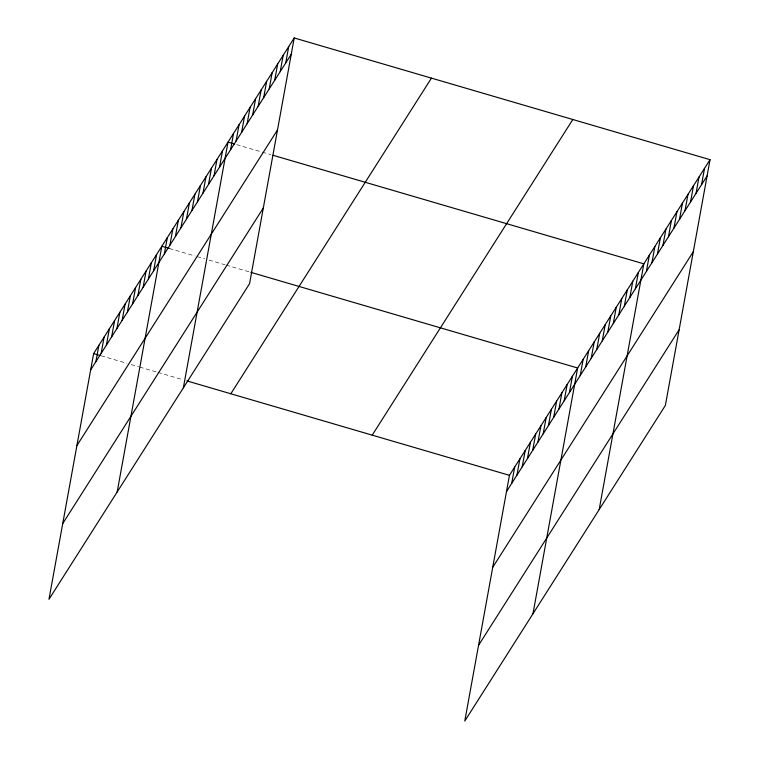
<?xml version="1.0" encoding="UTF-8"?>
<svg xmlns="http://www.w3.org/2000/svg" width="759" height="759" viewBox="0 0 759 759"><rect width="100%" height="100%" fill="white"/><g stroke="black" fill="none" stroke-linecap="round" stroke-linejoin="round"><path stroke-width="0.57" stroke-dasharray="3.79 2.85" d="M236.599 144.618L261.257 151.838M262.329 152.151L270.906 154.665M169.333 248.468L195.054 256.001M197.198 256.627L204.702 258.828M208.991 260.081L225.072 264.787M226.144 265.1L249.73 272.007M101.127 355.781L126.857 363.314M131.146 364.567L138.641 366.768M139.713 367.081L156.866 372.1M157.938 372.413L182.596 379.633"/><path stroke-width="1.14" d="M294.217 37.95L93.623 353.59L48.965 599.316L249.559 283.676L294.217 37.95L710.035 159.684L665.377 405.41L464.783 721.05L509.441 475.324L710.035 159.684M95.909 361.626L98.869 345.336M101.156 353.371L104.116 337.072M106.402 345.117L109.362 328.818M111.649 336.863L114.609 320.564M116.895 328.609L119.856 312.31M122.142 320.355L125.102 304.055M127.389 312.101L130.349 295.801M132.626 303.837L135.595 287.547M137.872 295.583L140.842 279.293M143.119 287.329L146.089 271.039M148.366 279.075L151.335 262.785M153.612 270.821L156.582 254.521M117.171 492.003L161.828 246.267L169.333 248.468M164.38 253.886L167.341 237.586M169.893 245.204L172.853 228.914M175.414 236.523L178.374 220.233M180.927 227.842L183.887 211.552M186.448 219.161L189.408 202.871M191.961 210.49L194.921 194.19M197.482 201.809L200.442 185.509M202.995 193.128L205.955 176.828M208.507 184.446L211.476 168.147M214.029 175.765L216.989 159.466M219.541 167.084L222.51 150.794M183.365 387.84L228.023 142.113L234.455 143.992M230.575 149.722L233.535 133.432M236.096 141.041L239.057 124.751M241.609 132.37L244.569 116.07M247.13 123.689L250.091 107.389M252.643 115.007L255.603 98.708M258.164 106.326L261.124 90.027M263.677 97.645L266.637 81.346M269.189 88.964L272.158 72.674M274.711 80.283L277.671 63.993M280.223 71.602L283.183 55.312M285.745 62.921L288.705 46.631M511.718 483.36L514.687 467.06M516.964 475.106L519.934 458.806M522.211 466.851L525.181 450.552M527.458 458.597L530.418 442.298M532.704 450.343L535.664 434.044M537.951 442.089L540.911 425.79M543.197 433.825L546.157 417.535M548.444 425.571L551.404 409.281M553.691 417.317L556.651 401.027M558.937 409.063L561.897 392.773M564.184 400.809L567.144 384.509M569.43 392.555L572.39 376.255M532.979 613.737L577.637 368.001L250.802 272.32M580.199 375.62L583.159 359.32M585.711 366.939L588.671 350.639M591.233 358.257L594.193 341.967M596.745 349.576L599.705 333.286M602.257 340.895L605.227 324.605M607.779 332.214L610.739 315.924M613.291 323.543L616.261 307.243M618.813 314.862L621.773 298.562M624.325 306.181L627.285 289.881M629.847 297.5L632.807 281.2M635.359 288.818L638.319 272.519M599.183 509.574L643.841 263.847L273.05 155.291M646.393 271.456L649.353 255.166M651.915 262.775L654.875 246.485M657.427 254.094L660.387 237.804M662.939 245.423L665.909 229.123M668.461 236.742L671.421 220.442M673.973 228.061L676.933 211.761M679.495 219.379L682.455 203.08M685.007 210.698L687.967 194.399M690.529 202.017L693.489 185.727M696.041 193.336L699.001 177.046M701.563 184.655L704.523 168.365M90.663 369.88L291.257 54.25M76.896 445.599L277.5 129.96M62.722 523.606L263.326 207.966M230.84 393.76L431.444 78.12M372.214 435.144L572.817 119.514M506.471 491.614L707.075 175.974M492.714 567.324L693.318 251.694M478.54 645.34L679.144 329.7M93.623 353.59L100.055 355.468M186.885 380.895L509.441 475.324"/></g></svg>
